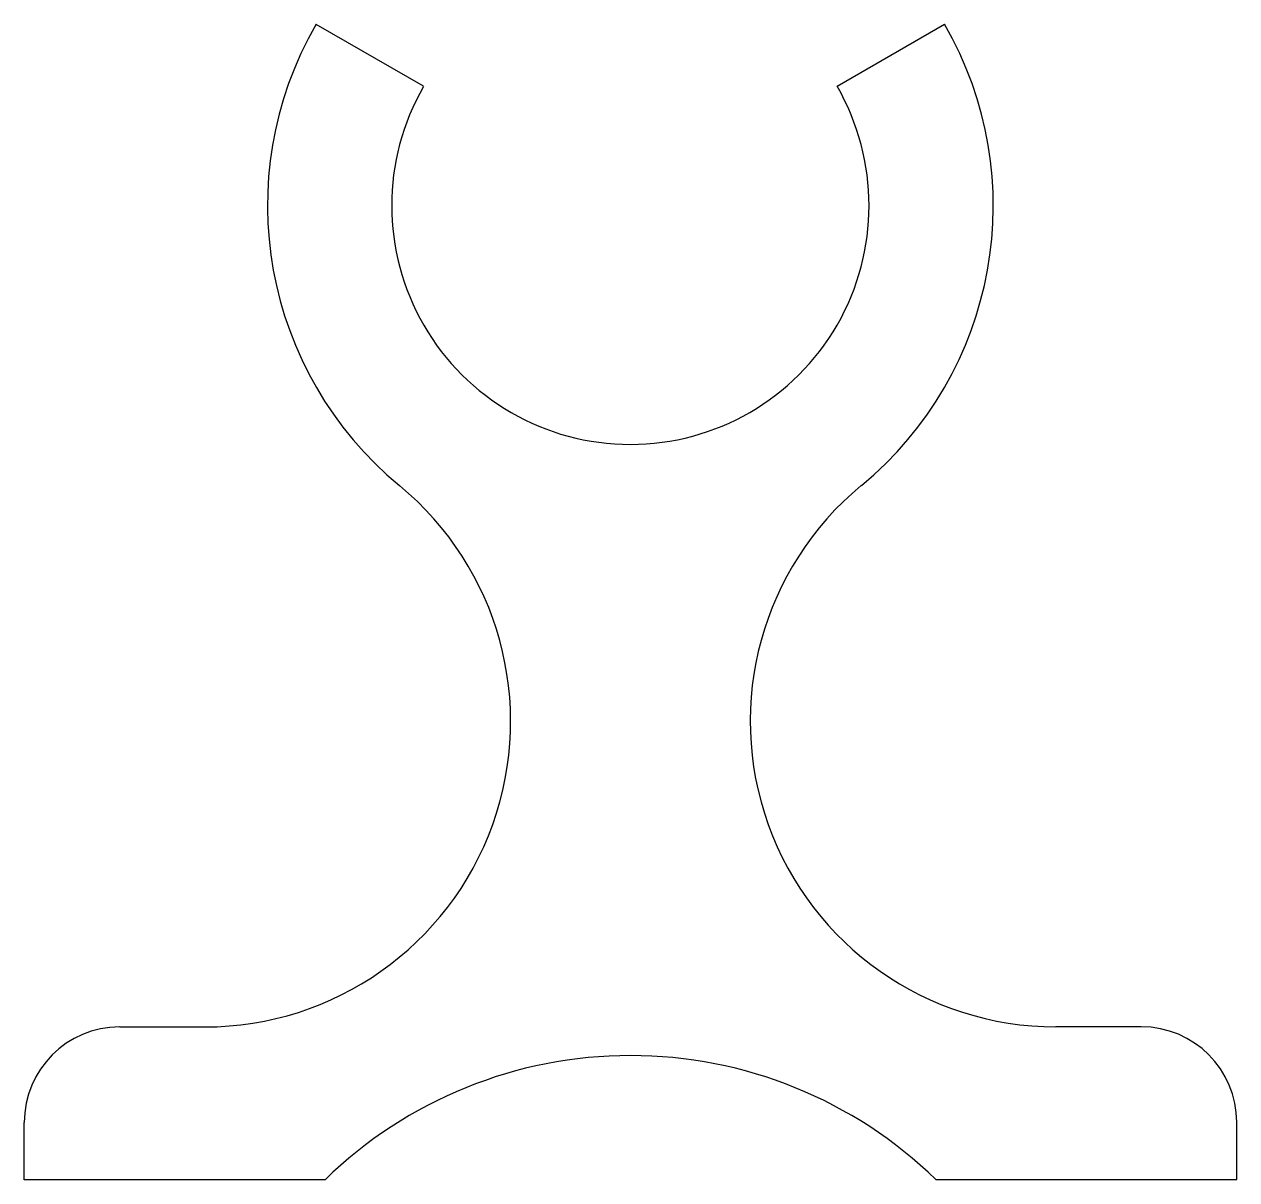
# Model space of a CAD drawing. Header units: metres. Extents: x 19 to 145, y 50 to 171.
import ezdxf

# ---------------------------------------------------------------- set-up
doc = ezdxf.new("R2010")
doc.units = ezdxf.units.M

msp = doc.modelspace()

# ---------------------------------------------------------------- linework, layer by layer
for p, q in [((60.35, 164.51), (49.09, 171)), ((103.65, 164.51), (114.91, 171.01)), ((28.52, 66.01), (37.47, 66.01)), ((135.5, 66.02), (126.55, 66.02)), ((18.52, 50.01), (18.52, 56.01)), ((145.5, 50.02), (145.5, 56.02)), ((50.02, 50.01), (18.52, 50.01)), ((114, 50.02), (145.5, 50.02))]:
    msp.add_line(p, q)
for centre, radius, start, end in [((82, 152.01), 38, 150.0134, 230.4827), ((82, 152.01), 38, 309.5307, 30), ((82, 152.01), 25, 150.0134, 270.0067), ((82, 152.01), 25, 270.0067, 30), ((37.46, 98.01), 32, 270.0134, 50.4827), ((126.55, 98.02), 32, 129.5307, 270), ((28.52, 56.01), 10, 90.0134, 180.0134), ((135.5, 56.02), 10, 0, 90), ((82.02, 17.13), 45.88, 90.0004, 134.2142), ((82.01, 17.13), 45.88, 45.7992, 90.013)]:
    msp.add_arc(centre, radius, start, end)

doc.saveas('drawing.dxf')
